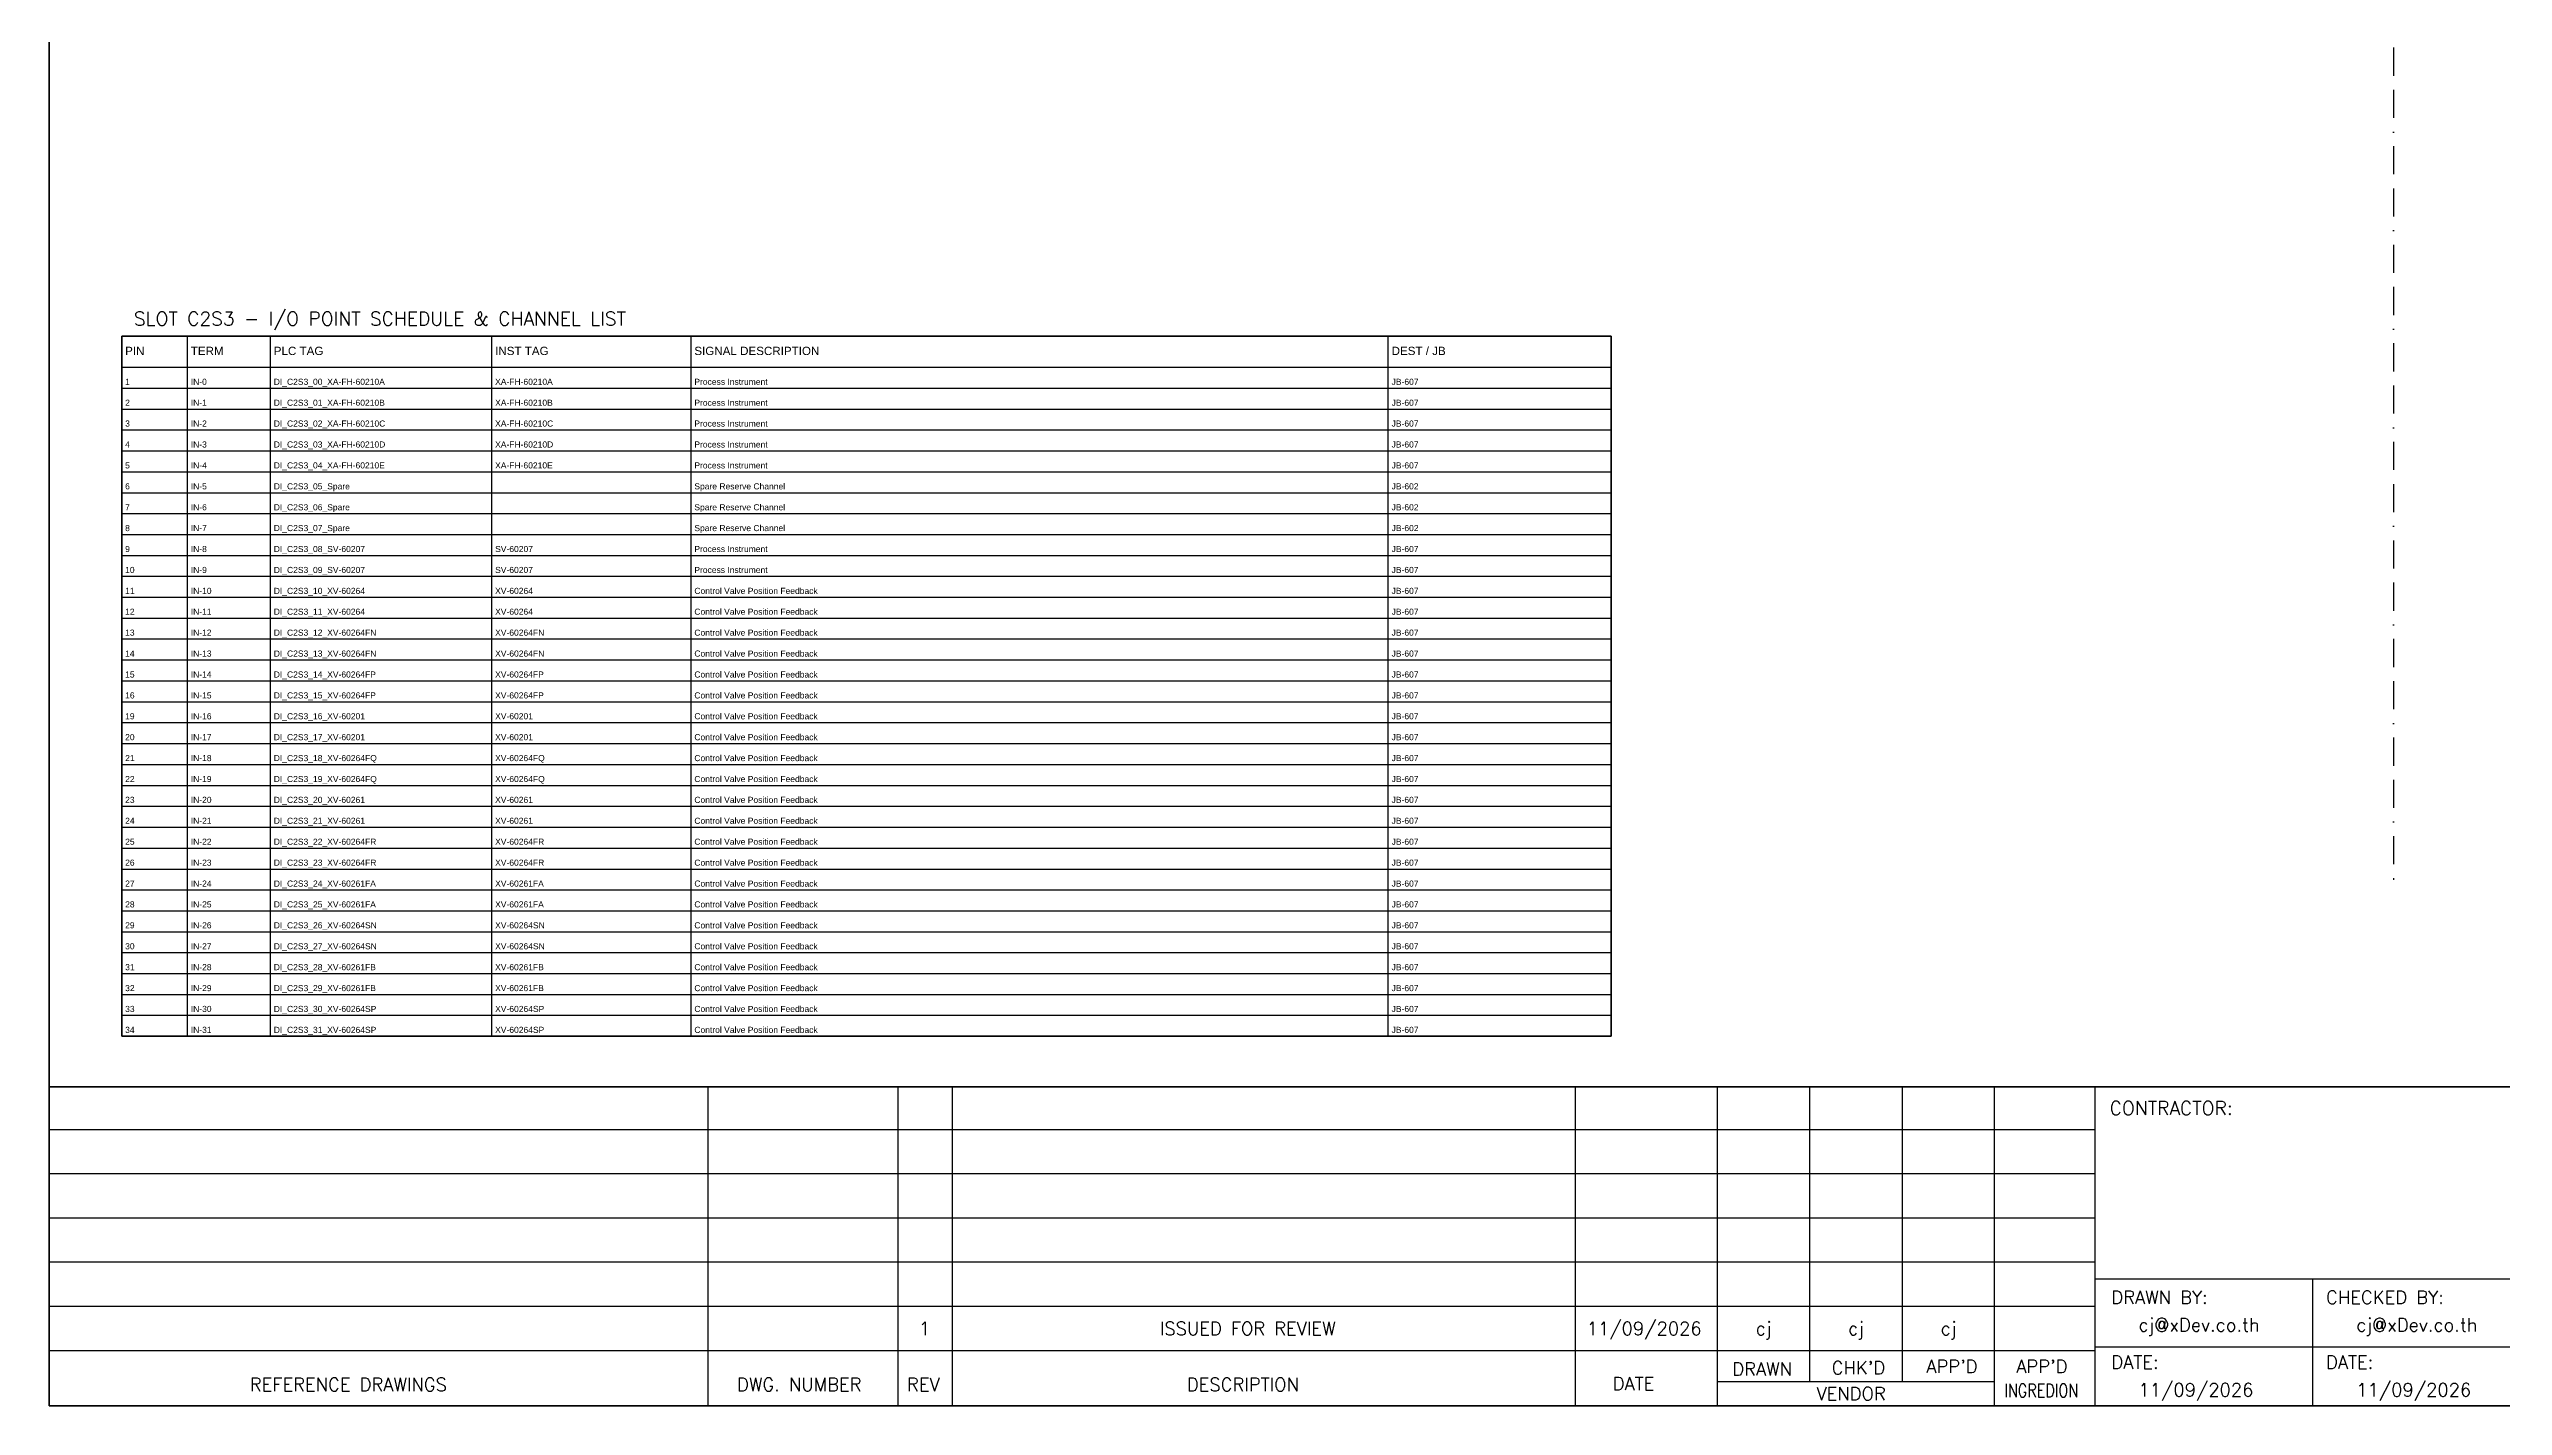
# Model space of a CAD drawing. Header units: millimetres. Extents: x 0 to 3893, y 0 to 2820.
# Drawn here: x 0 to 2217, y 0 to 1225 of the extents above; entities that cross this region are included whole.
import ezdxf
from ezdxf.enums import TextEntityAlignment as Align

# ---------------------------------------------------------------- set-up
doc = ezdxf.new("R2010")
doc.units = ezdxf.units.MM
doc.linetypes.add('BORDERX2', pattern=[88.9, 25.4, -12.7, 25.4, -12.7, 0, -12.7])
for name, color, linetype in [('GT_1', 9, 'Continuous'), ('HELPPOINT', 7, 'Continuous'), ('MEMBER', 7, 'Continuous'), ('x01001-FrameArea', 2, 'BORDERX2')]:
    doc.layers.add(name, color=color, linetype=linetype)
doc.styles.add('ROMANS', font='romans.shx', dxfattribs={"width": 0.85, "height": 25})
doc.styles.get("Standard").update_dxf_attribs({"font": 'arial.ttf'})

msp = doc.modelspace()

# ---------------------------------------------------------------- linework, layer by layer
at = {"color": 7}
for p, q in [((125, 333.8), (125, 965.9)), ((200, 333.8), (200, 965.9)), ((400, 333.8), (400, 965.9)), ((580, 333.8), (580, 965.9)), ((1210, 333.8), (1210, 965.9)), ((65.7, 937.9), (1411.5, 937.9))]:
    msp.add_line(p, q, dxfattribs=at)
at = {"color": 8}
for p, q in [((65.7, 919), (1411.5, 919)), ((65.7, 900.1), (1411.5, 900.1)), ((65.7, 881.3), (1411.5, 881.3)), ((65.7, 862.4), (1411.5, 862.4)), ((65.7, 843.5), (1411.5, 843.5)), ((65.7, 824.6), (1411.5, 824.6)), ((65.7, 805.7), (1411.5, 805.7)), ((65.7, 786.9), (1411.5, 786.9)), ((65.7, 768), (1411.5, 768)), ((65.7, 749.1), (1411.5, 749.1)), ((65.7, 730.2), (1411.5, 730.2)), ((65.7, 711.4), (1411.5, 711.4)), ((65.7, 692.5), (1411.5, 692.5)), ((65.7, 673.6), (1411.5, 673.6)), ((65.7, 654.7), (1411.5, 654.7)), ((65.7, 635.8), (1411.5, 635.8)), ((65.7, 617), (1411.5, 617)), ((65.7, 598.1), (1411.5, 598.1)), ((65.7, 579.2), (1411.5, 579.2)), ((65.7, 560.3), (1411.5, 560.3)), ((65.7, 541.5), (1411.5, 541.5)), ((65.7, 522.6), (1411.5, 522.6)), ((65.7, 503.7), (1411.5, 503.7)), ((65.7, 484.8), (1411.5, 484.8)), ((65.7, 465.9), (1411.5, 465.9)), ((65.7, 447.1), (1411.5, 447.1)), ((65.7, 428.2), (1411.5, 428.2)), ((65.7, 409.3), (1411.5, 409.3)), ((65.7, 390.4), (1411.5, 390.4)), ((65.7, 371.5), (1411.5, 371.5)), ((65.7, 352.7), (1411.5, 352.7))]:
    msp.add_line(p, q, dxfattribs=at)
msp.add_lwpolyline([(65.6, 965.9), (1411.5, 965.9), (1411.5, 333.8), (65.6, 333.8)], close=True)
at = {"color": 7}
msp.add_lwpolyline([(65.7, 333.8), (1411.5, 333.8), (1411.5, 965.9), (65.7, 965.9), (65.7, 333.8)], dxfattribs=at)
at = {"layer": 'GT_1', "color": 4}
for p, q in [((595.4, 0), (595.4, 288.2)), ((767.3, 0), (767.3, 288.2)), ((816.4, 0), (816.4, 288.2)), ((1379.1, 0), (1379.1, 288.2)), ((1507.4, 0), (1507.4, 288.2)), ((1590.9, 21.8), (1590.9, 288.2)), ((1674.5, 21.8), (1674.5, 288.2)), ((1757.8, 0), (1757.8, 288.2)), ((1848.8, 0), (1848.8, 288.2)), ((1848.8, 249.3), (0, 249.3)), ((1848.8, 209.5), (0, 209.5)), ((1848.8, 169.6), (0, 169.6)), ((1848.8, 129.7), (0, 129.7)), ((2635.8, 114.3), (1848.8, 114.3)), ((2045.5, 0), (2045.5, 114.3)), ((1848.8, 89.7), (0, 89.7)), ((1848.7, 49.8), (0, 49.8)), ((2635.8, 52.9), (1848.8, 52.9)), ((1757.8, 21.8), (1507.4, 21.8))]:
    msp.add_line(p, q, dxfattribs=at)
at = {"layer": 'HELPPOINT', "color": 4, "lineweight": 35}
for p, q in [((0, 0), (0, 2704.2)), ((0, 0), (0, 2704.2)), ((3893.3, 0), (0, 0)), ((3893.3, 0), (0, 0))]:
    msp.add_line(p, q, dxfattribs=at)
at = {"layer": 'MEMBER', "color": 4, "lineweight": 35}
msp.add_line((0, 288.2), (3893.3, 288.2), dxfattribs=at)
msp.add_line((0, 288.2), (3893.3, 288.2), dxfattribs=at)
at = {"layer": 'x01001-FrameArea'}
msp.add_line((2118.1, 2561.5), (2118.1, 475), dxfattribs=at)

# ---------------------------------------------------------------- texts
at = {"color": 3}
for s, p in [('PIN', (68.7, 948.9)), ('TERM', (128, 948.9)), ('PLC TAG', (203, 948.9)), ('INST TAG', (403, 948.9)), ('SIGNAL DESCRIPTION', (583, 948.9)), ('DEST / JB', (1213, 948.9))]:
    msp.add_text(s, height=7.5, dxfattribs=at).set_placement(p)
at = {"color": 7}
for s, p in [('1', (68.7, 922)), ('IN-0', (128, 922)), ('DI_C2S3_00_XA-FH-60210A', (203, 922)), ('XA-FH-60210A', (403, 922)), ('Process Instrument', (583, 922)), ('JB-607', (1213, 922)), ('3', (68.7, 884.3)), ('2', (68.7, 903.1)), ('IN-1', (128, 903.1)), ('IN-2', (128, 884.3)), ('DI_C2S3_01_XA-FH-60210B', (203, 903.1)), ('DI_C2S3_02_XA-FH-60210C', (203, 884.3)), ('XA-FH-60210B', (403, 903.1)), ('XA-FH-60210C', (403, 884.3)), ('Process Instrument', (583, 903.1)), ('Process Instrument', (583, 884.3)), ('JB-607', (1213, 903.1)), ('JB-607', (1213, 884.3)), ('4', (68.7, 865.4)), ('IN-3', (128, 865.4)), ('DI_C2S3_03_XA-FH-60210D', (203, 865.4)), ('XA-FH-60210D', (403, 865.4)), ('Process Instrument', (583, 865.4)), ('JB-607', (1213, 865.4)), ('5', (68.7, 846.5)), ('IN-4', (128, 846.5)), ('DI_C2S3_04_XA-FH-60210E', (203, 846.5)), ('XA-FH-60210E', (403, 846.5)), ('Process Instrument', (583, 846.5)), ('JB-607', (1213, 846.5)), ('6', (68.7, 827.6)), ('IN-5', (128, 827.6)), ('DI_C2S3_05_Spare', (203, 827.6)), ('Spare Reserve Channel', (583, 827.6)), ('JB-602', (1213, 827.6)), ('7', (68.7, 808.7)), ('IN-6', (128, 808.7)), ('DI_C2S3_06_Spare', (203, 808.7)), ('Spare Reserve Channel', (583, 808.7)), ('JB-602', (1213, 808.7)), ('8', (68.7, 789.9)), ('9', (68.7, 771)), ('IN-7', (128, 789.9)), ('IN-8', (128, 771)), ('DI_C2S3_07_Spare', (203, 789.9)), ('DI_C2S3_08_SV-60207', (203, 771)), ('SV-60207', (403, 771)), ('Spare Reserve Channel', (583, 789.9)), ('Process Instrument', (583, 771)), ('JB-602', (1213, 789.9)), ('JB-607', (1213, 771)), ('10', (68.7, 752.1)), ('IN-9', (128, 752.1)), ('DI_C2S3_09_SV-60207', (203, 752.1)), ('SV-60207', (403, 752.1)), ('Process Instrument', (583, 752.1)), ('JB-607', (1213, 752.1)), ('11', (68.7, 733.2)), ('IN-10', (128, 733.2)), ('DI_C2S3_10_XV-60264', (203, 733.2)), ('XV-60264', (403, 733.2)), ('Control Valve Position Feedback', (583, 733.2)), ('JB-607', (1213, 733.2)), ('12', (68.7, 714.4)), ('IN-11', (128, 714.4)), ('DI_C2S3_11_XV-60264', (203, 714.4)), ('XV-60264', (403, 714.4)), ('Control Valve Position Feedback', (583, 714.4)), ('JB-607', (1213, 714.4)), ('13', (68.7, 695.5)), ('IN-12', (128, 695.5)), ('DI_C2S3_12_XV-60264FN', (203, 695.5)), ('XV-60264FN', (403, 695.5)), ('Control Valve Position Feedback', (583, 695.5)), ('JB-607', (1213, 695.5)), ('14', (68.7, 676.6)), ('IN-13', (128, 676.6)), ('DI_C2S3_13_XV-60264FN', (203, 676.6)), ('XV-60264FN', (403, 676.6)), ('Control Valve Position Feedback', (583, 676.6)), ('JB-607', (1213, 676.6)), ('15', (68.7, 657.7)), ('16', (68.7, 638.8)), ('IN-14', (128, 657.7)), ('IN-15', (128, 638.8)), ('DI_C2S3_14_XV-60264FP', (203, 657.7)), ('DI_C2S3_15_XV-60264FP', (203, 638.8)), ('XV-60264FP', (403, 657.7)), ('XV-60264FP', (403, 638.8)), ('Control Valve Position Feedback', (583, 657.7)), ('Control Valve Position Feedback', (583, 638.8)), ('JB-607', (1213, 657.7)), ('JB-607', (1213, 638.8)), ('19', (68.7, 620)), ('IN-16', (128, 620)), ('DI_C2S3_16_XV-60201', (203, 620)), ('XV-60201', (403, 620)), ('Control Valve Position Feedback', (583, 620)), ('JB-607', (1213, 620)), ('20', (68.7, 601.1)), ('IN-17', (128, 601.1)), ('DI_C2S3_17_XV-60201', (203, 601.1)), ('XV-60201', (403, 601.1)), ('Control Valve Position Feedback', (583, 601.1)), ('JB-607', (1213, 601.1)), ('21', (68.7, 582.2)), ('IN-18', (128, 582.2)), ('DI_C2S3_18_XV-60264FQ', (203, 582.2)), ('XV-60264FQ', (403, 582.2)), ('Control Valve Position Feedback', (583, 582.2)), ('JB-607', (1213, 582.2)), ('22', (68.7, 563.3)), ('IN-19', (128, 563.3)), ('DI_C2S3_19_XV-60264FQ', (203, 563.3)), ('XV-60264FQ', (403, 563.3)), ('Control Valve Position Feedback', (583, 563.3)), ('JB-607', (1213, 563.3)), ('23', (68.7, 544.5)), ('IN-20', (128, 544.5)), ('DI_C2S3_20_XV-60261', (203, 544.5)), ('XV-60261', (403, 544.5)), ('Control Valve Position Feedback', (583, 544.5)), ('JB-607', (1213, 544.5)), ('24', (68.7, 525.6)), ('25', (68.7, 506.7)), ('IN-21', (128, 525.6)), ('IN-22', (128, 506.7)), ('DI_C2S3_21_XV-60261', (203, 525.6)), ('DI_C2S3_22_XV-60264FR', (203, 506.7)), ('XV-60261', (403, 525.6)), ('XV-60264FR', (403, 506.7)), ('Control Valve Position Feedback', (583, 525.6)), ('Control Valve Position Feedback', (583, 506.7)), ('JB-607', (1213, 525.6)), ('JB-607', (1213, 506.7)), ('26', (68.7, 487.8)), ('IN-23', (128, 487.8)), ('DI_C2S3_23_XV-60264FR', (203, 487.8)), ('XV-60264FR', (403, 487.8)), ('Control Valve Position Feedback', (583, 487.8)), ('JB-607', (1213, 487.8)), ('27', (68.7, 468.9)), ('IN-24', (128, 468.9)), ('DI_C2S3_24_XV-60261FA', (203, 468.9)), ('XV-60261FA', (403, 468.9)), ('Control Valve Position Feedback', (583, 468.9)), ('JB-607', (1213, 468.9)), ('28', (68.7, 450.1)), ('IN-25', (128, 450.1)), ('DI_C2S3_25_XV-60261FA', (203, 450.1)), ('XV-60261FA', (403, 450.1)), ('Control Valve Position Feedback', (583, 450.1)), ('JB-607', (1213, 450.1)), ('29', (68.7, 431.2)), ('IN-26', (128, 431.2)), ('DI_C2S3_26_XV-60264SN', (203, 431.2)), ('XV-60264SN', (403, 431.2)), ('Control Valve Position Feedback', (583, 431.2)), ('JB-607', (1213, 431.2)), ('30', (68.7, 412.3)), ('IN-27', (128, 412.3)), ('DI_C2S3_27_XV-60264SN', (203, 412.3)), ('XV-60264SN', (403, 412.3)), ('Control Valve Position Feedback', (583, 412.3)), ('Control Valve Position Feedback', (583, 393.4)), ('JB-607', (1213, 412.3)), ('31', (68.7, 393.4)), ('32', (68.7, 374.5)), ('IN-28', (128, 393.4)), ('IN-29', (128, 374.5)), ('DI_C2S3_28_XV-60261FB', (203, 393.4)), ('DI_C2S3_29_XV-60261FB', (203, 374.5)), ('XV-60261FB', (403, 393.4)), ('XV-60261FB', (403, 374.5)), ('Control Valve Position Feedback', (583, 374.5)), ('JB-607', (1213, 393.4)), ('JB-607', (1213, 374.5)), ('33', (68.7, 355.7)), ('IN-30', (128, 355.7)), ('DI_C2S3_30_XV-60264SP', (203, 355.7)), ('XV-60264SP', (403, 355.7)), ('Control Valve Position Feedback', (583, 355.7)), ('JB-607', (1213, 355.7)), ('34', (68.7, 336.8)), ('IN-31', (128, 336.8)), ('DI_C2S3_31_XV-60264SP', (203, 336.8)), ('XV-60264SP', (403, 336.8)), ('Control Valve Position Feedback', (583, 336.8)), ('JB-607', (1213, 336.8))]:
    msp.add_text(s, height=5.5, dxfattribs=at).set_placement(p)
at = {"layer": 'MEMBER', "color": 4, "ltscale": 0.8, "style": 'ROMANS'}
for s, height, p in [('SLOT C2S3 - I/O POINT SCHEDULE & CHANNEL LIST', 12.35, (76.6, 975.6)), ('CONTRACTOR:', 12.35, (1861.8, 262.7)), ('DRAWN BY:', 11.88, (1863.3, 92.1)), ('CHECKED BY:', 11.875, (2057.3, 92.1)), ('cj@xDev.co.th', 11.875, (1887.8, 67.2)), ('cj@xDev.co.th', 11.875, (2084.6, 67.2)), ('DATE:', 11.88, (1863.3, 33.6)), ('DATE:', 11.88, (2057.3, 33.6)), ('REFERENCE DRAWINGS', 11.875, (181.3, 13.4)), ('DWG. NUMBER', 11.875, (621.6, 13.4)), ('REV', 11.88, (775.1, 13.4)), ('DESCRIPTION', 11.875, (1028, 13.4)), ('DATE', 11.88, (1412.8, 14.2)), ('DRAWN', 11.88, (1520.8, 27.3)), ("CHK'D", 11.88, (1610.6, 28.5)), ("APP'D", 11.88, (1696.1, 29.7)), ("APP'D", 11.88, (1777.4, 29.7)), ('11/09/2026', 11.88, (1887.8, 8.5)), ('11/09/2026', 11.88, (2084.6, 8.5)), ('VENDOR', 11.88, (1596.9, 5.1))]:
    msp.add_text(s, height=height, dxfattribs=at).set_placement(p)
for s, height, p in [('1', 11.9, (790.9, 69.9)), ('ISSUED FOR REVIEW', 11.875, (1083, 69.9)), ('11/09/2026', 11.88, (1441.2, 69.9)), ('cj', 11.88, (1549.1, 69.9)), ('cj', 11.88, (1632.6, 69.9)), ('cj', 11.88, (1716.2, 69.9))]:
    msp.add_text(s, height=height, dxfattribs=at).set_placement(p, align=Align.MIDDLE_CENTER)
at = {"layer": 'MEMBER', "color": 4, "ltscale": 0.8, "style": 'ROMANS', "width": 0.8}
msp.add_text('INGREDION', height=11.88, dxfattribs=at).set_placement((1766.6, 8))

doc.saveas('drawing.dxf')
